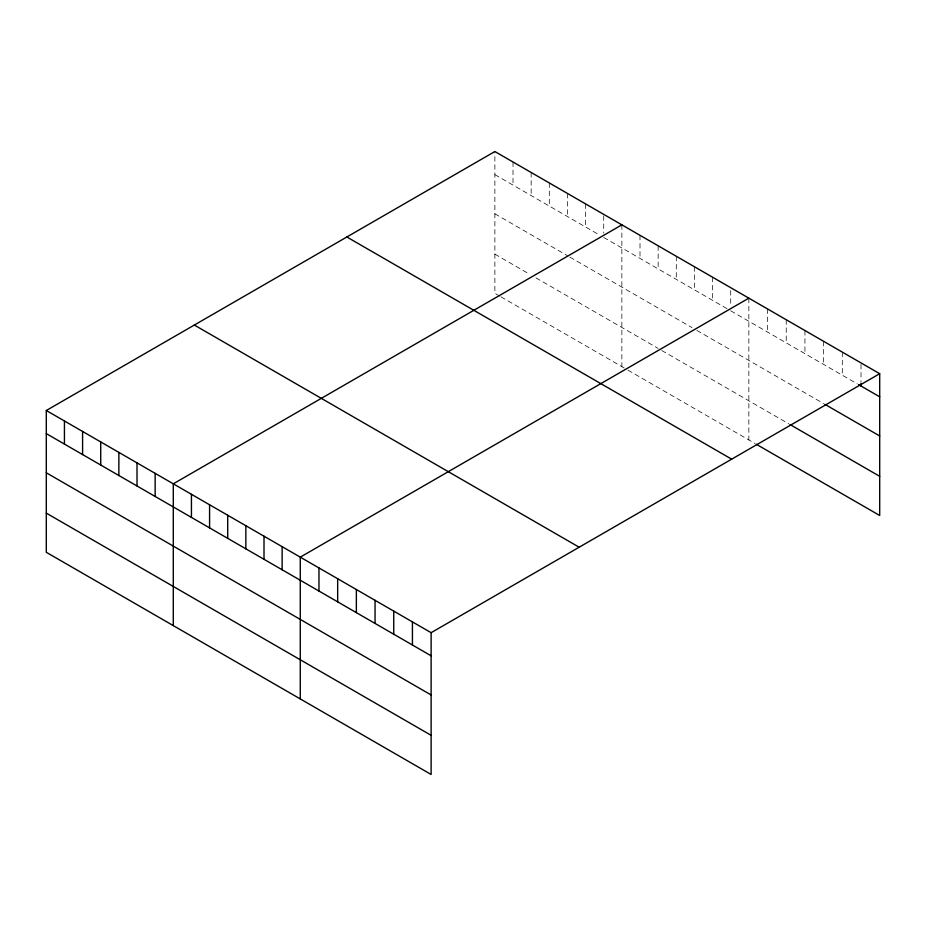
<?xml version="1.0" encoding="UTF-8"?>
<svg xmlns="http://www.w3.org/2000/svg" width="926" height="926" viewBox="0 0 926 926"><rect width="100%" height="100%" fill="white"/><g stroke="black" fill="none" stroke-linecap="round" stroke-linejoin="round"><path stroke-width="0.69" stroke-dasharray="4.63 3.47" d="M494.878 174.632L600.094 235.378M603.729 237.473L727.095 308.705M730.718 310.8L857.268 383.862M494.878 213.802L567.441 255.692M569.86 257.092L692.011 327.619M696.85 330.408L823.631 403.597M494.878 254.152L529.95 274.397M535.992 277.893L658.154 348.419M661.777 350.514L788.732 423.807M499.716 296.112L494.878 293.31L494.878 151.528M500.92 296.806L626.705 369.428M627.921 370.122L755.095 443.554M861.006 364.358L861.006 381.686M842.313 352.123L842.313 375.227M823.631 341.324L823.631 364.439M804.937 330.536L804.937 353.639M786.243 319.748L786.243 342.851M767.55 308.948L767.55 332.064M748.856 298.16L748.856 439.954M730.718 290.579L730.718 305.024M712.58 277.21L712.58 300.325M694.431 266.734L694.431 289.85M676.293 256.271L676.293 279.374M658.154 245.795L658.154 268.899M640.005 235.32L640.005 258.423M621.867 224.844L621.867 366.638M603.729 215.816L603.729 233.144M585.579 203.894L585.579 227.009M567.441 193.418L567.441 216.534M549.303 182.943L549.303 206.058M531.165 172.479L531.165 195.583M513.016 162.004L513.016 185.107"/><path stroke-width="1.39" d="M46.3 410.507L431.122 632.69L431.122 774.472L46.3 552.301L46.3 410.507L494.878 151.528L879.7 373.699L879.7 515.493L756.334 444.272M621.867 224.844L173.289 483.823L173.289 625.617M748.856 298.16L300.279 557.139L300.279 698.933M431.122 632.69L879.7 373.699M858.518 384.579L879.7 396.814M824.869 404.315L879.7 435.972M789.982 424.525L879.7 476.323M346.845 236.987L731.667 459.169M194.333 325.049L579.155 547.22M46.3 433.611L431.122 655.793M46.3 472.781L431.122 694.963M46.3 513.131L431.122 735.313M861.006 383.132L861.006 386.015M412.429 621.89L412.429 645.005M393.735 611.102L393.735 634.206M375.053 600.314L375.053 623.418M356.36 589.515L356.36 612.63M337.666 578.727L337.666 601.831M318.972 567.939L318.972 591.043M282.141 546.676L282.141 569.779M264.003 536.2L264.003 559.304M245.853 525.725L245.853 548.829M227.715 515.25L227.715 538.353M209.577 504.774L209.577 527.878M191.439 494.299L191.439 517.414M155.151 473.348L155.151 496.463M137.013 462.884L137.013 485.988M118.864 452.409L118.864 475.513M100.726 441.933L100.726 465.037M82.588 431.458L82.588 454.562M64.438 420.983L64.438 444.086"/></g></svg>
